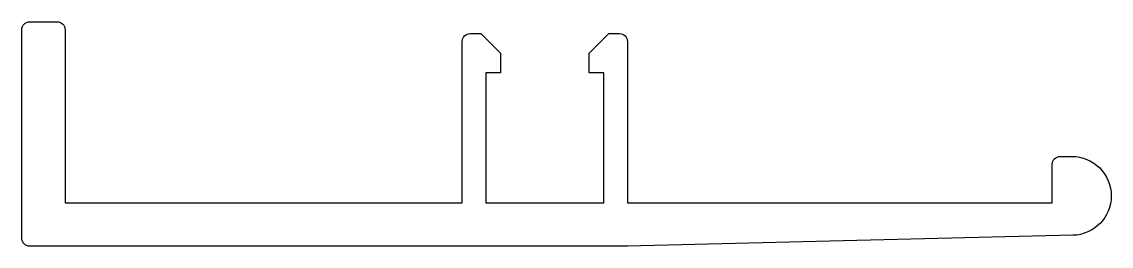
# Model space of a CAD drawing. Extents: x 845.8 to 873.5, y -7.6 to -1.9.
import ezdxf

# ---------------------------------------------------------------- set-up
doc = ezdxf.new("R2010")
doc.units = 0
doc.header["$LTSCALE"] = 15
doc.layers.get('0').update_dxf_attribs({"linetype": 'CONTINUOUS'})

msp = doc.modelspace()

# ---------------------------------------------------------------- linework, layer by layer
at = {"color": 0, "ltscale": 0.05}
msp.add_lwpolyline([(860.749, -2.153), (861.024, -2.153, -0.414214), (861.224, -2.353), (861.224, -6.453), (872.024, -6.453), (872.024, -5.473, -0.414214), (872.224, -5.273), (872.524, -5.273, -0.414214), (873.524, -6.273), (873.524, -6.277, -0.407089), (872.548, -7.277), (861.224, -7.553), (846.024, -7.553, -0.414214), (845.824, -7.353), (845.824, -2.053, -0.414214), (846.024, -1.853), (846.724, -1.853, -0.414214), (846.924, -2.053), (846.924, -6.453), (857.024, -6.453), (857.024, -2.353, -0.414214), (857.224, -2.153), (857.499, -2.153), (857.999, -2.653), (857.999, -3.153), (857.624, -3.153), (857.624, -6.453), (860.624, -6.453), (860.624, -3.153), (860.249, -3.153), (860.249, -2.653)], format="xyb", close=True, dxfattribs=at)

doc.saveas('drawing.dxf')
